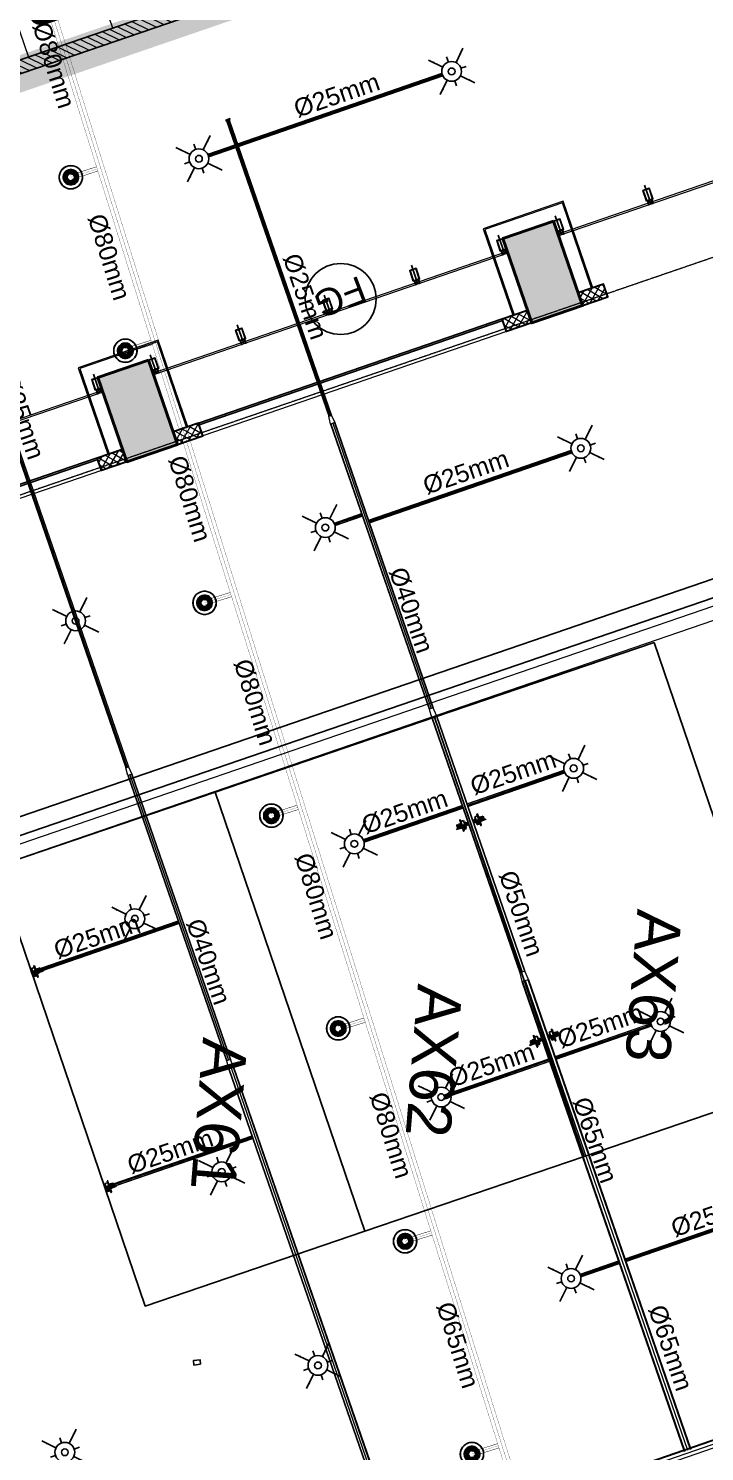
# Model space of a CAD drawing. Header units: inches. Extents: x 257070 to 799932, y -17980 to 269260.
# Drawn here: x 319131 to 326711, y 47336 to 63285 of the extents above; entities that cross this region are included whole.
import ezdxf

# ---------------------------------------------------------------- set-up
doc = ezdxf.new("R2010")
doc.units = ezdxf.units.IN
doc.header["$MEASUREMENT"] = 0
doc.linetypes.add('Basement 1floor plan$0$CENTERX2', pattern=[4, 2.5, -0.5, 0.5, -0.5])
doc.linetypes.add('HIDDEN', pattern=[0.375, 0.25, -0.125])
for name, color, linetype in [('0-AES-F-SPRINKLER', 10, 'Continuous'), ('0-aes-ff Nozzel', 30, 'Continuous'), ('0-aes-water curtan pipe', 200, 'Continuous'), ('basement-1 r.c.c.$0$DSP_R.C.C.', 1, 'Continuous'), ('basement-1 r.c.c.$0$DSP_R.C.C. HATCH', 253, 'Continuous'), ('basement1_AP$0$A-_CLAD----_E-N-', 142, 'Continuous'), ('C 9$0$DSP_GLAZING', 150, 'Continuous'), ('C 9$0$DSP_MISCELANEOUS', 143, 'Continuous'), ('DSP_PARKING', 8, 'Continuous'), ('DSP_WALL', 7, 'Continuous'), ('MA_CASSETTE AC', 5, 'Continuous'), ('RETAIL', 40, 'Continuous')]:
    doc.layers.add(name, color=color, linetype=linetype)
for name, color, linetype, lineweight in [('0-AES-F-SPRINKLER PIPE', 10, 'Continuous', 15), ('0-aes-FF-Sprinkler Header', 5, 'Continuous', 0), ('E--CONCRETE-4', 4, 'Continuous', 40), ('E--CONCRETE-HID', 9, 'HIDDEN', 18), ('E--CONCRETE-SHADE', 253, 'Continuous', 20), ('F--BRICKWALL HATCH', 252, 'Continuous', 20), ('F--BRICKWALL-1', 1, 'Continuous', 20), ('F--BRICKWALL-3', 252, 'Continuous', 30), ('L--CURTAINWALL', 140, 'Continuous', 20), ('M--TILING-2', 252, 'Continuous', 18), ('Q--PARKING', 253, 'Continuous', 13)]:
    doc.layers.add(name, color=color, linetype=linetype, lineweight=lineweight)
doc.layers.add('C', color=7, linetype='Continuous', true_color=0xb5b5b5)
doc.layers.add('CORE -E', color=7, linetype='Continuous', true_color=0x642d8b)
doc.styles.get("Standard").update_dxf_attribs({"font": 'arial.ttf'})
doc.dimstyles.new('ISO-25', dxfattribs={"dimtxt": 2.5, "dimasz": 2.5, "dimexe": 1.25, "dimexo": 0.625, "dimtad": 1, "dimtxsty": 'Standard', "dimcen": 2.5, "dimadec": 0, "dimazin": 0, "dimtfac": 1, "dimtmove": 0, "dimatfit": 3, "dimfxl": 1, "dimarcsym": 0})
pattern_1 = [(60.0006894, (-866498.136, 91969.48), (-54.1269637, 31.2493487), []), (150.0006894, (-866498.136, 91969.48), (-31.2493487, -54.1269637), [])]

# ---------------------------------------------------------------- blocks, each defined once
blk = doc.blocks.new('axa parking')
at = {"layer": 'RETAIL', "color": 8}
blk.add_lwpolyline([(-98837, 1157627), (-96237, 1157627), (-96237, 1162827), (-98837, 1162827)], close=True, dxfattribs=at)
blk = doc.blocks.new('C 9$0$GLMUL')
at = {"layer": 'C 9$0$DSP_GLAZING', "color": 253, "ltscale": 3.5}
for points in [[(65515, 39378), (65503, 39378), (65503, 39428), (65500, 39428), (65500, 39378), (65456, 39378), (65456, 39428), (65453, 39428), (65453, 39378), (65440, 39378), (65440, 39253), (65515, 39253)], [(65443, 39256), (65443, 39375), (65512, 39375), (65512, 39256)]]:
    blk.add_lwpolyline(points, close=True, dxfattribs=at)
blk = doc.blocks.new('C 9$0$GRIDG')
at = {"layer": 'C 9$0$DSP_MISCELANEOUS', "color": 8, "ltscale": 3.5}
blk.add_line((39148, 75466), (38926, 75503), dxfattribs=at)
at = {"color": 8, "rotation": 260.4679748069429}
blk.add_blockref('C 9$0$GLMUL', (11108, 146569), dxfattribs=at)
blk = doc.blocks.new('A$C74B46BF2')
at = {"layer": 'basement-1 r.c.c.$0$DSP_R.C.C. HATCH'}
for points in [[(910, 28437), (910, 27837), (1910, 27837), (1910, 28437)], [(910, 23637), (910, 23037), (1910, 23037), (1910, 23637)]]:
    blk.add_hatch(color=8, dxfattribs=at).paths.add_polyline_path(points)
at = {"layer": 'F--BRICKWALL HATCH'}
h = blk.add_hatch(dxfattribs=at)
h.set_pattern_fill('ANSI31', color=8, scale=500, style=0)
h.set_pattern_definition([(45, (-880495.806, -1082619.096), (-44.1941738, 44.1941738), [])])
h.paths.add_polyline_path([(-2590, 35588), (-9692, 36932), (-9722, 36785), (-2740, 35464), (-2740, 11168), (-9692, 12534), (-9721, 12387), (-2590, 10986)])
at = {"layer": 'basement-1 r.c.c.$0$DSP_R.C.C.', "color": 8, "elevation": 0}
for points in [[(910, 28437), (910, 27837), (1910, 27837), (1910, 28437)], [(910, 23637), (910, 23037), (1910, 23037), (1910, 23637)]]:
    blk.add_lwpolyline(points, close=True, dxfattribs=at)
at = {"layer": 'DSP_WALL', "color": 8}
for p, q in [((-2590, 35588), (-2590, 10986)), ((-2740, 35464), (-2740, 11168))]:
    blk.add_line(p, q, dxfattribs=at)
at = {"layer": 'L--CURTAINWALL', "color": 8}
for p, q in [((1065, 34973), (1065, 28437)), ((1085, 34973), (1085, 28437)), ((1064, 27837), (1065, 23637)), ((1084, 27837), (1085, 23637)), ((1064, 23037), (1065, 18837)), ((1084, 23037), (1085, 18837))]:
    blk.add_line(p, q, dxfattribs=at)
at = {"layer": 'M--TILING-2', "color": 8}
for p, q in [((5574, 34023), (5575, 20023)), ((5724, 34023), (5725, 20023))]:
    blk.add_line(p, q, dxfattribs=at)
at = {"layer": 'C 9$0$DSP_GLAZING', "color": 8, "rotation": 9.50787632044804}
for p in [(-25060, -51363), (-25060, -52421), (-25060, -53096), (-25060, -54127), (-25059, -55159), (-25059, -56190), (-25059, -57221), (-25059, -57896)]:
    blk.add_blockref('C 9$0$GRIDG', p, dxfattribs=at)
blk = doc.blocks.new('A$C3CA070F1')
at = {"layer": '0-AES-F-SPRINKLER'}
h = blk.add_hatch(dxfattribs=at)
h.set_pattern_fill('ANSI31', color=3, scale=0.196883, angle=-34.2335, style=0)
h.set_pattern_definition([(100.766483, (49937.1607, 174049.7081), (1.474466316, 0.280375668), [])])
edge = h.paths.add_edge_path()
edge.add_line((-1, 85), (-1, 84))
edge.add_line((-1, 84), (-6, 84))
edge.add_ellipse((-7, 82), major_axis=(-1.42, -0.27), ratio=1, start_angle=257, end_angle=315)
edge.add_line((-8, 83), (-15, 72))
edge.add_ellipse((-12, 70), major_axis=(-4.25, -0.81), ratio=1, start_angle=-45, end_angle=45)
edge.add_line((-14, 66), (14, 47))
edge.add_line((14, 47), (13, 46))
edge.add_line((13, 46), (-15, 65))
edge.add_ellipse((-12, 70), major_axis=(-5.52, -1.05), ratio=1, start_angle=-45, end_angle=45, ccw=False)
edge.add_line((-16, 73), (-9, 84))
edge.add_ellipse((-7, 82), major_axis=(-2.69, -0.51), ratio=1, start_angle=257, end_angle=315, ccw=False)
edge.add_line((-6, 85), (-1, 85))
h = blk.add_hatch(dxfattribs=at)
h.set_pattern_fill('ANSI31', color=3, scale=0.196883, angle=-124.2335, style=0)
h.set_pattern_definition([(190.766483, (49937.1607, 174049.7081), (-0.280375668, 1.474466316), [])])
edge = h.paths.add_edge_path()
edge.add_line((-1, 54), (7, 48))
edge.add_line((7, 48), (8, 49))
edge.add_line((8, 49), (0, 55))
edge.add_ellipse((-2, 52), major_axis=(-0.69, 3.63), ratio=1, start_angle=315, end_angle=405)
edge.add_line((-6, 54), (-14, 41))
edge.add_ellipse((-11, 39), major_axis=(-0.69, 3.63), ratio=1, start_angle=45, end_angle=135)
edge.add_line((-13, 36), (-9, 33))
edge.add_ellipse((-10, 32), major_axis=(-0.27, 1.42), ratio=1, start_angle=225, end_angle=315, ccw=False)
edge.add_line((-9, 31), (-10, 30))
edge.add_line((-10, 30), (-8, 29))
edge.add_line((-8, 29), (-7, 30))
edge.add_ellipse((-10, 32), major_axis=(-3.3, -0.63), ratio=1, start_angle=135, end_angle=225)
edge.add_line((-8, 35), (-12, 38))
edge.add_ellipse((-11, 39), major_axis=(-1.75, -0.33), ratio=1, start_angle=-45, end_angle=45, ccw=False)
edge.add_line((-13, 40), (-4, 53))
edge.add_ellipse((-2, 52), major_axis=(-1.75, -0.33), ratio=1, start_angle=225, end_angle=315, ccw=False)
at = {"layer": '0-AES-F-SPRINKLER', "color": 3}
for p, q in [((-98, 39), (-97, 43)), ((-98, 38), (-98, 39)), ((-98, 39), (-98, 39)), ((-98, 39), (-98, 39)), ((-98, 37), (-98, 38)), ((-98, 38), (-98, 38)), ((-98, 38), (-98, 38)), ((-98, 38), (-98, 38)), ((-98, 38), (-98, 38)), ((-98, 38), (-98, 38)), ((-98, 38), (-98, 38)), ((-98, 38), (-98, 38)), ((-98, 38), (-98, 38)), ((-98, 38), (-98, 38)), ((-96, 37), (-98, 37)), ((-98, 37), (-98, 37)), ((-98, 37), (-98, 37)), ((-98, 37), (-98, 37)), ((-98, 37), (-98, 37)), ((-98, 37), (-98, 37)), ((-98, 37), (-98, 37)), ((-98, 37), (-98, 37)), ((-98, 37), (-98, 37)), ((-98, 37), (-98, 37)), ((-98, 37), (-98, 37)), ((-98, 37), (-98, 37)), ((-98, 37), (-98, 37)), ((-98, 37), (-98, 37)), ((-98, 37), (-98, 37)), ((-98, 37), (-98, 37)), ((-98, 37), (-98, 37)), ((-97, 37), (-98, 37)), ((-98, 37), (-98, 37)), ((-98, 37), (-98, 37)), ((-98, 37), (-98, 37)), ((-98, 37), (-98, 37)), ((-98, 37), (-98, 37)), ((-98, 37), (-98, 37)), ((-98, 37), (-98, 37)), ((-98, 37), (-98, 37)), ((-98, 37), (-98, 37)), ((-98, 37), (-98, 37)), ((-98, 37), (-98, 37)), ((-98, 37), (-98, 37)), ((-98, 37), (-98, 37)), ((-97, 45), (-79, 71)), ((-96, 40), (-97, 40)), ((-97, 40), (-97, 40)), ((-97, 40), (-97, 40)), ((-97, 40), (-97, 39)), ((-97, 39), (-97, 39)), ((-97, 39), (-97, 39)), ((-97, 39), (-97, 39)), ((-97, 39), (-97, 39)), ((-97, 39), (-97, 39)), ((-97, 39), (-97, 39)), ((-97, 39), (-97, 39)), ((-97, 39), (-97, 38)), ((-97, 38), (-97, 38)), ((-97, 38), (-97, 38)), ((-97, 38), (-97, 38)), ((-97, 38), (-97, 38)), ((-97, 38), (-97, 38)), ((-97, 38), (-97, 38)), ((-97, 38), (-97, 38)), ((-97, 38), (-97, 38)), ((-97, 38), (-97, 38)), ((-97, 38), (-97, 38)), ((-97, 38), (-97, 37)), ((-97, 37), (-97, 37)), ((-97, 37), (-97, 37)), ((-97, 37), (-97, 37)), ((-95, 46), (-96, 42)), ((-96, 42), (-96, 42)), ((-96, 42), (-96, 41)), ((-96, 41), (-96, 41)), ((-96, 41), (-96, 41)), ((-96, 41), (-96, 41)), ((-96, 41), (-96, 41)), ((-96, 41), (-96, 41)), ((-96, 41), (-96, 41)), ((-96, 41), (-96, 41)), ((-96, 41), (-96, 41)), ((-96, 41), (-96, 40)), ((-96, 40), (-96, 40)), ((-96, 40), (-96, 40)), ((-96, 40), (-96, 40)), ((-96, 40), (-96, 40)), ((-95, 37), (-96, 37)), ((-96, 37), (-96, 37)), ((-96, 37), (-96, 37)), ((-96, 37), (-96, 37)), ((-96, 37), (-96, 37)), ((-94, 38), (-95, 38)), ((-95, 38), (-95, 38)), ((-95, 38), (-95, 38)), ((-95, 38), (-95, 38)), ((-95, 38), (-95, 38)), ((-95, 38), (-95, 38)), ((-95, 38), (-95, 38)), ((-95, 38), (-95, 38)), ((-95, 38), (-95, 38)), ((-95, 38), (-95, 37)), ((-95, 37), (-95, 37)), ((-95, 37), (-95, 37)), ((-95, 37), (-95, 37)), ((-95, 37), (-95, 37)), ((-95, 37), (-95, 37)), ((-95, 37), (-95, 37)), ((-95, 37), (-95, 37)), ((-95, 37), (-95, 37)), ((-95, 37), (-95, 37)), ((-95, 37), (-95, 37)), ((-95, 37), (-95, 37)), ((-95, 37), (-95, 37)), ((-95, 37), (-95, 37)), ((-95, 37), (-95, 37)), ((-95, 37), (-95, 37)), ((-95, 37), (-95, 37)), ((-94, 88), (-93, 90)), ((-72, 73), (-94, 88)), ((-94, 43), (-94, 48)), ((-93, 43), (-94, 43)), ((-94, 43), (-94, 43)), ((-94, 43), (-94, 43)), ((-94, 43), (-94, 43)), ((-94, 43), (-94, 43)), ((-94, 43), (-94, 41)), ((-94, 43), (-94, 43)), ((-94, 43), (-94, 43)), ((-94, 43), (-94, 43)), ((-94, 43), (-94, 43)), ((-94, 43), (-94, 43)), ((-94, 43), (-94, 43)), ((-94, 43), (-94, 43)), ((-94, 43), (-94, 43)), ((-94, 43), (-94, 43)), ((-94, 43), (-94, 43)), ((-94, 43), (-94, 43)), ((-94, 41), (-94, 41)), ((-94, 41), (-94, 41)), ((-94, 41), (-94, 41)), ((-94, 41), (-94, 41)), ((-94, 41), (-94, 41)), ((-94, 41), (-94, 41)), ((-94, 41), (-94, 41)), ((-94, 41), (-94, 40)), ((-94, 40), (-94, 40)), ((-94, 40), (-94, 40)), ((-94, 40), (-94, 40)), ((-94, 40), (-94, 40)), ((-94, 40), (-94, 40)), ((-94, 40), (-94, 40)), ((-94, 40), (-94, 40)), ((-94, 40), (-94, 39)), ((-94, 39), (-94, 39)), ((-94, 39), (-94, 39)), ((-94, 39), (-94, 39)), ((-94, 39), (-94, 39)), ((-94, 39), (-94, 39)), ((-94, 39), (-94, 39)), ((-94, 39), (-94, 39)), ((-94, 39), (-94, 38)), ((-93, 90), (-59, 67)), ((-93, 47), (-93, 49)), ((-91, 47), (-93, 43)), ((-93, 46), (-93, 47)), ((-92, 46), (-93, 46)), ((-93, 46), (-93, 46)), ((-93, 46), (-93, 46)), ((-93, 46), (-93, 46)), ((-93, 46), (-93, 46)), ((-93, 46), (-93, 46)), ((-93, 46), (-93, 46)), ((-93, 46), (-93, 46)), ((-93, 46), (-93, 46)), ((-93, 46), (-93, 46)), ((-93, 46), (-93, 46)), ((-93, 46), (-93, 46)), ((-93, 46), (-93, 46)), ((-93, 46), (-93, 46)), ((-93, 46), (-93, 46)), ((-93, 46), (-93, 46)), ((-93, 46), (-93, 46)), ((-93, 46), (-93, 46)), ((-93, 46), (-93, 46)), ((-93, 46), (-93, 46)), ((-91, 42), (-93, 43)), ((-93, 43), (-93, 43)), ((-93, 43), (-93, 43)), ((-93, 43), (-93, 43)), ((-93, 43), (-93, 43)), ((-93, 43), (-93, 43)), ((-93, 43), (-93, 43)), ((-93, 43), (-93, 43)), ((-93, 43), (-93, 43)), ((-93, 43), (-93, 43)), ((-93, 43), (-93, 43)), ((-93, 43), (-93, 43)), ((-93, 43), (-93, 43)), ((-93, 43), (-93, 43)), ((-93, 43), (-93, 43)), ((-93, 43), (-93, 43)), ((-93, 43), (-93, 43)), ((-93, 43), (-93, 43)), ((-93, 43), (-93, 43)), ((-93, 43), (-93, 43)), ((-93, 43), (-93, 43)), ((-93, 43), (-93, 43)), ((-93, 43), (-93, 43)), ((-85, 66), (-92, 55)), ((-90, 50), (-92, 46)), ((-92, 46), (-92, 46)), ((-92, 46), (-92, 46)), ((-92, 46), (-92, 46)), ((-92, 46), (-92, 46)), ((-92, 46), (-92, 46)), ((-90, 47), (-91, 47)), ((-90, 43), (-91, 42)), ((-91, 42), (-91, 42)), ((-91, 42), (-91, 42)), ((-91, 42), (-91, 42)), ((-91, 42), (-91, 42)), ((-91, 42), (-91, 42)), ((-91, 42), (-91, 42)), ((-91, 42), (-91, 42)), ((-91, 42), (-91, 42)), ((-91, 42), (-91, 42)), ((-91, 42), (-91, 42)), ((-91, 42), (-91, 42)), ((-91, 42), (-91, 42)), ((-91, 42), (-91, 42)), ((-91, 42), (-91, 42)), ((-91, 42), (-91, 42)), ((-88, 57), (-90, 49)), ((-89, 54), (-90, 51)), ((-90, 50), (-90, 50)), ((-88, 47), (-90, 43)), ((-90, 47), (-88, 47)), ((-90, 43), (-90, 43)), ((-90, 43), (-90, 43)), ((-90, 43), (-90, 43)), ((-89, 55), (-89, 55)), ((-88, 46), (-88, 47)), ((-87, 59), (-87, 59)), ((-87, 59), (-87, 59)), ((-86, 57), (-87, 49)), ((-87, 49), (-83, 28)), ((-85, 58), (-85, 58)), ((-77, 43), (-85, 49)), ((-83, 28), (-60, 9)), ((-77, 70), (-82, 63)), ((-80, 66), (-82, 67)), ((-45, 31), (-81, -23)), ((-78, 63), (-80, 65)), ((-79, 71), (-77, 70)), ((-71, 26), (-79, 31)), ((-57, 13), (-79, 28)), ((-70, 64), (-78, 63)), ((-78, -29), (-40, 27)), ((-69, 55), (-75, 59)), ((-66, 54), (-74, 42)), ((-74, 42), (-71, 26)), ((-73, 44), (-71, 43)), ((-69, 47), (-72, 43)), ((-71, 43), (-70, 43)), ((-71, 26), (-55, 15)), ((-70, 43), (-66, 49)), ((-66, 50), (-68, 52)), ((-61, 65), (-67, 69)), ((-62, 66), (-67, 65)), ((-50, 57), (-66, 54)), ((-66, 49), (-66, 50)), ((-47, 28), (-63, 40)), ((-59, 67), (-61, 65)), ((-57, 67), (-60, 66)), ((-60, 44), (-42, 32)), ((-50, 57), (-58, 62)), ((-19, 46), (-57, 67)), ((-17, 37), (-55, 63)), ((-29, 42), (-50, 57)), ((-13, 9), (-45, 31)), ((-36, 42), (-44, 30)), ((-43, 33), (-35, 46)), ((-39, -30), (-13, 9)), ((-37, 25), (-28, 38)), ((-35, 41), (-36, 42)), ((-32, 32), (-35, 39)), ((-30, 52), (-16, 73)), ((-29, 20), (-17, 37)), ((-28, 38), (-26, 40)), ((-21, 32), (-28, 37)), ((-23, 16), (-12, 33)), ((-1, 26), (-23, -9)), ((-22, 15), (-12, 31)), ((-9, 32), (-21, 14)), ((2, 24), (-20, -11)), ((-20, -8), (-1, 22)), ((-17, 37), (-19, 46)), ((-19, 13), (-10, 29)), ((-7, 30), (-18, 12)), ((-17, 37), (-17, 37)), ((4, 22), (-17, -13)), ((-17, -10), (1, 20)), ((-16, 73), (-9, 84)), ((-16, 11), (-7, 27)), ((-8, 83), (-15, 72)), ((13, 46), (-15, 65)), ((-4, 28), (-15, 10)), ((-1, 84), (-14, 66)), ((-14, 66), (14, 47)), ((-6, 54), (-14, 41)), ((-12, 33), (-14, 33)), ((-14, -15), (7, 20)), ((-14, -12), (4, 18)), ((-13, 40), (-4, 53)), ((-13, 36), (-9, 33)), ((-13, 9), (-4, 24)), ((-2, 34), (-12, 41)), ((-8, 35), (-12, 38)), ((-12, 31), (-12, 33)), ((-9, 32), (-12, 31)), ((7, 16), (-11, -13)), ((-10, 29), (-9, 32)), ((-9, 31), (-10, 30)), ((-7, 30), (-10, 29)), ((-10, 30), (-8, 29)), ((9, 17), (-10, -14)), ((-9, -13), (9, 13)), ((-8, 29), (-7, 30)), ((8, 49), (-7, 27)), ((-7, 27), (-7, 30)), ((-4, 28), (-7, 27)), ((-6, 85), (-1, 85)), ((-1, 84), (-6, 84)), ((5, 44), (-5, 51)), ((-4, 24), (-4, 28)), ((-1, 26), (-4, 24)), ((-1, 85), (-1, 84)), ((-1, 54), (7, 48)), ((13, 46), (-1, 25)), ((-1, 22), (-1, 26)), ((2, 24), (-1, 22)), ((8, 49), (0, 55)), ((1, 20), (2, 24)), ((4, 22), (1, 20)), ((4, 18), (4, 22)), ((7, 20), (4, 18)), ((7, 48), (8, 49)), ((7, 16), (7, 20)), ((9, 17), (7, 16)), ((9, 15), (9, 17)), ((14, 47), (13, 46)), ((-82, -25), (-80, -30)), ((-80, -30), (-78, -29)), ((-66, -11), (-39, -30)), ((-23, -7), (-23, -9)), ((-23, -9), (-20, -8)), ((-20, -8), (-20, -11)), ((-20, -11), (-17, -10)), ((-17, -10), (-17, -13)), ((-17, -13), (-14, -12)), ((-14, -12), (-14, -15)), ((-14, -15), (-11, -13)), ((-11, -13), (-11, -14)), ((-11, -14), (-11, -14))]:
    blk.add_line(p, q, dxfattribs=at)
for centre, major_axis, start_param, end_param in [((-95, 43), (-0.41, 2.13), 0.784914, 1.034983), ((-95, 43), (-2.74, -0.52), -0.560204, -0.324923), ((-93, 46), (-0.51, 2.68), 0.787914, 1.247507), ((-93, 48), (-1.75, -0.33), -0.775969, -0.160442), ((-91, 54), (-0.29, 1.52), 0.785398, 2.356194), ((-92, 49), (-0.33, 1.74), 0.791774, 1.412986), ((-89, 55), (-0.103, 0.54), 0.916881, 1.969618), ((-93, 51), (-3.09, -0.59), 2.526084, 2.789089), ((-95, 50), (-5.72, -1.09), 2.374727, 2.798549), ((-91, 55), (-0.33, 1.74), 4.197625, 4.773282), ((-84, 57), (-3.79, -0.72), -0.784768, -0.363877), ((-93, 50), (-5.72, -1.09), 2.377207, 2.798549), ((-80, 54), (-1.57, 8.26), 0.010205, 0.785398), ((-84, 56), (-0.35, 1.85), 0.785501, 1.132999), ((-83, 65), (-1.52, -0.29), 3.926991, 5.497787), ((-80, 54), (-5.9, -1.12), 4.155645, 5.497787), ((-80, 54), (-8.26, -1.57), 4.155621, 4.722594), ((-75, 68), (-8.26, -1.57), 1.014052, 3.151797), ((-75, 63), (-2.79, -0.53), -0.113999, 0.093951), ((-75, 68), (-1.12, 5.9), 2.584882, 5.497787), ((-75, 46), (-0.53, 2.79), 2.356194, 3.926991), ((-75, 68), (-1.57, 8.26), 4.722594, 5.497787), ((-70, 53), (-2.79, -0.53), 2.356194, 3.926991), ((-65, 44), (-3.72, -0.71), -0.403281, 1.321745), ((-65, 44), (-0.71, 3.72), 4.96144, 6.686466), ((-65, 37), (-0.56, 2.96), 5.497794, 6.034125), ((-59, 47), (-2.96, -0.56), 0.24906, 0.785391), ((-60, 60), (-2.83, -0.54), 3.926991, 4.712389), ((-33, 40), (-0.45, 2.36), 0.803442, 1.867502), ((-30, 39), (-2.79, -0.53), 2.356194, 3.926991), ((-24, 39), (-0.53, 2.79), 5.497787, 7.068583), ((-12, 70), (-5.52, -1.05), -0.785398, 0.785398), ((-15, 35), (-0.54, 2.83), 0.785398, 3.403392), ((-12, 70), (-4.25, -0.81), -0.785398, 0.785398), ((-11, 39), (-0.69, 3.63), 0.785398, 2.356194), ((-11, 39), (-1.75, -0.33), -0.785398, 0.785398), ((-7, 82), (-2.69, -0.51), 4.485496, 5.497787), ((-10, 32), (-0.27, 1.42), 3.926991, 5.497787), ((-7, 82), (-1.42, -0.27), 4.485496, 5.497787), ((-10, 32), (-3.3, -0.63), 2.356194, 3.926991), ((-2, 52), (-0.69, 3.63), 5.497787, 7.068583), ((-2, 52), (-1.75, -0.33), 3.926991, 5.497787), ((6, 14), (-0.54, 2.83), 3.926991, 4.712389), ((-79, -24), (-0.51, 2.69), 0.785398, 1.797689), ((-11, -11), (-2.83, -0.54), 1.570796, 2.356194)]:
    blk.add_ellipse(centre, major_axis=major_axis, ratio=1, start_param=start_param, end_param=end_param, dxfattribs=at)
at = {"layer": '0-AES-F-SPRINKLER', "color": 3, "extrusion": (0, 0, -1)}
for centre, major_axis, start_param, end_param in [((-86, 47), (-0.53, 2.79), -0.113999, 0.785398), ((-77, 34), (-0.54, 2.83), 3.926991, 4.712389)]:
    blk.add_ellipse(centre, major_axis=major_axis, ratio=1, start_param=start_param, end_param=end_param, dxfattribs=at)
blk = doc.blocks.new('*U737')
at = {"layer": '0-AES-F-SPRINKLER PIPE', "color": 200, "lineweight": 30, "const_width": 2.67}
for points in [[(-1770300, 103199), (-1770300, 47081)], [(-1770220, 103199), (-1770220, 47081)]]:
    blk.add_lwpolyline(points, dxfattribs=at)
at = {"layer": '0-AES-F-SPRINKLER PIPE', "color": 252, "lineweight": 30, "const_width": 2.67}
blk.add_lwpolyline([(-1770260, 103199), (-1770260, 47081)], dxfattribs=at)
blk = doc.blocks.new('*U701')
at = {"layer": '0-aes-FF-Sprinkler Header', "color": 1, "const_width": 5}
for points in [[(12087231, -3664419), (12087541, -3664419)], [(12087231, -3664469), (12087541, -3664469)]]:
    blk.add_lwpolyline(points, dxfattribs=at)
at = {"layer": '0-aes-FF-Sprinkler Header', "color": 8, "const_width": 2}
blk.add_lwpolyline([(12087231, -3664444), (12087541, -3664444)], dxfattribs=at)
blk = doc.blocks.new('Nozzel')
at = {"transparency": 33554585}
h = blk.add_hatch(color=30, dxfattribs=at)
h.dxf.hatch_style = 1
edge = h.paths.add_edge_path()
edge.add_ellipse((-1664094, 224269), major_axis=(0.9, 87), ratio=1, start_angle=0, end_angle=360)
edge = h.paths.add_edge_path(flags=16)
edge.add_arc((-1664094, 224269), 40, 0, 360)
blk.add_circle((-1664094, 224269), 40)
at = {"layer": '0-AES-F-SPRINKLER', "color": 13}
blk.add_circle((-1664094, 224269), 131, dxfattribs=at)
for major_axis, start_param, end_param in [((1, 130), 1.575618, 7.858803), ((0.9, 87), 1.580914353715009, 7.864099660894595)]:
    blk.add_ellipse((-1664094, 224269), major_axis=major_axis, ratio=1, start_param=start_param, end_param=end_param, dxfattribs=at)
at = {"layer": '0-AES-F-SPRINKLER PIPE', "lineweight": 30, "rotation": 180}
blk.add_blockref('*U701', (10423137, -3440175), dxfattribs=at)
blk = doc.blocks.new('*U603')
at = {"layer": '0-AES-F-SPRINKLER'}
for p, q in [((171672, 56809), (171672, 56871)), ((171562, 56699), (171500, 56699)), ((171783, 56699), (171845, 56699)), ((171672, 56588), (171672, 56526))]:
    blk.add_line(p, q, dxfattribs=at)
for radius in [111, 37.8]:
    blk.add_circle((171672, 56699), radius, dxfattribs=at)
at = {"layer": '0-AES-F-SPRINKLER PIPE'}
for points, override in [([(171468, 56903), (171594, 56777)], {"dimasz": 70, "dimtad": 0, "dimfxl": 13, "dimarcsym": 1}), ([(171877, 56903), (171751, 56777)], {"dimasz": 70, "dimtad": 0, "dimfxl": 13, "dimarcsym": 1}), ([(171468, 56494), (171594, 56620)], {"dimasz": 70, "dimtad": 0, "dimfxl": 13, "dimarcsym": 1}), ([(171877, 56494), (171751, 56620)], {"dimasz": 70, "dimgap": 0.625, "dimtad": 0, "dimfxl": 13, "dimarcsym": 1})]:
    blk.add_leader(points, dimstyle='ISO-25', override=override, dxfattribs=at)

msp = doc.modelspace()

# ---------------------------------------------------------------- hatches: boundary and pattern name
at = {"layer": 'E--CONCRETE-SHADE'}
for points in [[(325018.5, 61126.1), (324450.9, 60931.5), (324775.3, 59985.6), (325342.8, 60180.2)], [(320478, 59569.2), (319910.4, 59374.6), (320234.8, 58428.6), (320802.3, 58623.2)]]:
    msp.add_hatch(color=8, dxfattribs=at).paths.add_polyline_path(points)
at = {"layer": 'F--BRICKWALL HATCH', "ltscale": 0.1}
h = msp.add_hatch(dxfattribs=at)
h.set_pattern_fill('NET', color=8, scale=500, angle=60.00069, style=0)
h.set_pattern_definition(pattern_1)
h.paths.add_polyline_path([(324775.3, 59985.6), (324726.6, 60127.4), (324442.8, 60030.1), (324491.5, 59888.3)])
h.paths.add_polyline_path([(325294.2, 60322.1), (325342.8, 60180.2), (325626.6, 60277.5), (325578, 60419.4)])
h = msp.add_hatch(dxfattribs=at)
h.set_pattern_fill('NET', color=8, scale=500, angle=60.00069, style=0)
h.set_pattern_definition(pattern_1)
h.paths.add_polyline_path([(319902.4, 58473.2), (319951, 58331.3), (320234.8, 58428.6), (320186.1, 58570.5)])
h.paths.add_polyline_path([(321086.1, 58720.6), (321037.5, 58862.4), (320753.7, 58765.1), (320802.3, 58623.2)])

# ---------------------------------------------------------------- linework, layer by layer
at = {"color": 8}
msp.add_circle((322631.7, 60253.2, 0), 397.9, dxfattribs=at)
at = {"layer": '0-AES-F-SPRINKLER PIPE', "ltscale": 1000}
for points in [[(321476.2, 61991.3), (323767.2, 62783.2)], [(321477.1, 61988.5), (323767.8, 62780.2)], [(321481.2, 61976.7), (323771.2, 62768.2)], [(321485.3, 61964.9), (323776, 62756.6)], [(321486.3, 61962), (323777.3, 62753.9)], [(321142, 61875.8), (321446.9, 61981.2)], [(321143.3, 61873.1), (321447.8, 61978.4)], [(321148.1, 61861.5), (321451.9, 61966.5)], [(321151.5, 61849.5), (321456, 61954.7)], [(321152.1, 61846.5), (321457, 61951.9)], [(318259.8, 60770.5), (320251.4, 55008.2)], [(318262.5, 60771.8), (320254.2, 55009.2)], [(318233.2, 60761.7), (320224.9, 54999.1)], [(318236.1, 60762.3), (320227.8, 55000.1)], [(318248.2, 60765.7), (320239.6, 55004.2)], [(320245.8, 54912.7), (321351, 51715.1)], [(320249.6, 54914), (321354.8, 51716.4)], [(320268.5, 54920.5), (321373.7, 51722.9)], [(320287.4, 54927), (321392.6, 51729.5)], [(320291.2, 54928.3), (321396.4, 51730.8)], [(321375, 51627.4), (323244.8, 46217.7)], [(321379.7, 51629), (323249.5, 46219.3)], [(321403.4, 51637.1), (323273.2, 46227.5)], [(321427, 51645.2), (323296.8, 46235.6)], [(321431.7, 51646.9), (323301.5, 46237.3)]]:
    msp.add_lwpolyline(points, dxfattribs=at)
for points in [[(321388.7, 62275.5), (321340.2, 62258.8), (321343.8, 62248.3), (321392.3, 62265.1)], [(321387.8, 62273.7), (321342, 62257.9), (321344.6, 62250.1), (321390.5, 62266)], [(320291.2, 54928.3), (320245.8, 54912.7), (320224.9, 54999.1), (320254.2, 55009.2)], [(321396.4, 51730.8), (321351, 51715.1), (321375, 51627.3), (321431.7, 51646.9)]]:
    msp.add_lwpolyline(points, close=True, dxfattribs=at)
at = {"layer": '0-AES-F-SPRINKLER PIPE', "ltscale": 1000, "elevation": 0}
for points in [[(321353.4, 62251.7), (322498.5, 58938.6)], [(321356.2, 62252.6), (322501.3, 58939.6)], [(321368, 62256.7), (322513.1, 58943.7)], [(321379.8, 62260.8), (322525, 58947.7)], [(321382.7, 62261.8), (322527.8, 58948.7)], [(322523.2, 58853.5), (323628.4, 55655.9)], [(322542.1, 58860), (323647.3, 55662.4)], [(322561, 58866.5), (323666.2, 55669)], [(322564.7, 58867.8), (323669.9, 55670.3)], [(322519.4, 58852.2), (323624.6, 55654.6)], [(322942.9, 57773.7), (325215.4, 58559.1)], [(322943.9, 57770.8), (325216, 58556.2)], [(322948, 57759), (325219.4, 58544.1)], [(322952.1, 57747.2), (325224.2, 58532.5)], [(322953.1, 57744.4), (325225.5, 58529.8)], [(322558.8, 57742.4), (322863.7, 57847.8)], [(322560.2, 57739.7), (322864.7, 57845)], [(322564.9, 57728.1), (322868.8, 57833.1)], [(322568.3, 57716.1), (322872.9, 57821.3)], [(322569, 57713.1), (322873.8, 57818.5)], [(323648.5, 55566.9), (324639.2, 52700.7)], [(323653.3, 55568.5), (324643.9, 52702.3)], [(323676.9, 55576.6), (324667.6, 52710.5)], [(323700.6, 55584.7), (324691.2, 52718.6)], [(323705.3, 55586.4), (324695.9, 52720.3)], [(324047.5, 54596.3), (325135, 54972.1)], [(324048.5, 54593.4), (325135.6, 54969.2)], [(324052.6, 54581.6), (325139, 54957.1)], [(324056.7, 54569.8), (325143.7, 54945.5)], [(324057.6, 54567), (325145.1, 54942.8)], [(322885.4, 54194.6), (323990.8, 54576.7)], [(322886.7, 54191.9), (323991.8, 54573.8)], [(322891.1, 54180.2), (323995.9, 54562)], [(322894.2, 54168), (324000, 54550.2)], [(322894.7, 54165), (324000.9, 54547.4)], [(324035, 54383.6), (324055.1, 54390.6)], [(324036, 54380.8), (324056.1, 54387.8)], [(324111.8, 54410.2), (324129.4, 54416.3)], [(324112.8, 54407.4), (324130.4, 54413.5)], [(324116.9, 54395.6), (324134.5, 54401.6)], [(324121, 54383.7), (324138.6, 54389.8)], [(324122, 54380.9), (324139.6, 54387)], [(324040, 54369), (324060.2, 54376)], [(324044, 54357.1), (324064.3, 54364.1)], [(324045, 54354.3), (324065.2, 54361.3)], [(319162.6, 52715.1), (320808.7, 53284.1)], [(319163.6, 52712.3), (320809.7, 53281.2)], [(319167.7, 52700.5), (320813.8, 53269.4)], [(319171.8, 52688.7), (320817.9, 53257.6)], [(319172.8, 52685.8), (320818.9, 53254.8)], [(324664.1, 52602.6), (326484, 47337.3)], [(324669.8, 52604.6), (326489.7, 47339.2)], [(324700.5, 52615.2), (326520.4, 47349.8)], [(324731.2, 52625.8), (326551.1, 47360.4)], [(324736.9, 52627.8), (326556.8, 47362.4)], [(324954.5, 51998.1), (324966.1, 52002.1)], [(324955.5, 51995.3), (324967.1, 51999.3)], [(325035.6, 51763.6), (326108.8, 52134.6)], [(325036.6, 51760.8), (326109.4, 52131.6)], [(325040.6, 51749), (326112.8, 52119.6)], [(325044.7, 51737.2), (326117.6, 52108)], [(325045.7, 51734.3), (326118.9, 52105.3)], [(324859.1, 51965.1), (324881.7, 51973)], [(324860, 51962.3), (324882.7, 51970.1)], [(324864.1, 51950.5), (324886.8, 51958.3)], [(324868.1, 51938.6), (324890.9, 51946.5)], [(324869.1, 51935.8), (324891.9, 51943.7)], [(324959.6, 51983.5), (324971.1, 51987.5)], [(324963.7, 51971.7), (324975.1, 51975.6)], [(324964.6, 51968.8), (324976.1, 51972.8)], [(323859.3, 51357.1), (324964.7, 51739.1)], [(323860.5, 51354.3), (324965.6, 51736.3)], [(323865, 51342.6), (324969.7, 51724.5)], [(323868.1, 51330.5), (324973.8, 51712.7)], [(323868.6, 51327.5), (324974.8, 51709.8)], [(319984.1, 50304.5), (321635, 50875.1)], [(319985, 50301.6), (321636, 50872.2)], [(319989.1, 50289.8), (321640.1, 50860.4)], [(319993.2, 50278), (321644.2, 50848.6)], [(319994.2, 50275.2), (321645.1, 50845.8)], [(325819.9, 49494.4), (327943.7, 50228.5)], [(325820.9, 49491.6), (327944.3, 50225.5)], [(325825, 49479.8), (327947.8, 50213.5)], [(325829.1, 49467.9), (327952.5, 50201.9)], [(325830, 49465.1), (327953.9, 50199.2)], [(325315, 49323.6), (325746, 49472.5)], [(325316.3, 49320.9), (325747, 49469.7)], [(325320.7, 49309.2), (325751.1, 49457.9)], [(325323.8, 49297), (325755.1, 49446.1)], [(325324.3, 49294), (325756.1, 49443.3)], [(325171.9, 46902.8), (329916.4, 48542.7)], [(325174.5, 46895.2), (329919.1, 48535.1)], [(325187.6, 46857.4), (329932.1, 48497.3)], [(325200.7, 46819.6), (329945.2, 48459.5)]]:
    msp.add_lwpolyline(points, dxfattribs=at)
for points in [[(322564.7, 58867.8), (322519.4, 58852.2), (322498.5, 58938.6), (322527.8, 58948.7)], [(323669.9, 55670.3), (323624.6, 55654.6), (323648.6, 55566.8), (323705.3, 55586.4)], [(324695.9, 52720.3), (324639.2, 52700.7), (324664.1, 52602.6), (324736.9, 52627.8)]]:
    msp.add_lwpolyline(points, close=True, dxfattribs=at)
at = {"layer": 'basement1_AP$0$A-_CLAD----_E-N-', "color": 8}
for p, q in [((324442.8, 60030.1, 0), (321037.5, 58862.4, 0)), ((324449.3, 60011.2, 0), (321044, 58843.5, 0)), ((319902.4, 58473.2, 0), (316497, 57305.5, 0)), ((319908.8, 58454.3, 0), (316503.5, 57286.6, 0))]:
    msp.add_line(p, q, dxfattribs=at)
at = {"layer": 'DSP_PARKING', "color": 8}
for p, q in [((332970.9, 59228.2, 0), (310521.3, 51534.7, 0)), ((333031.7, 59037.6, 0), (310610.6, 51353.9, 0))]:
    msp.add_line(p, q, dxfattribs=at)
at = {"layer": 'E--CONCRETE-4', "color": 8, "elevation": 0}
for points in [[(325018.5, 61126.1), (324450.9, 60931.5), (324775.3, 59985.6), (325342.8, 60180.2)], [(320478, 59569.2), (319910.4, 59374.6), (320234.8, 58428.6), (320802.3, 58623.2)]]:
    msp.add_lwpolyline(points, close=True, dxfattribs=at)
at = {"layer": 'E--CONCRETE-HID', "color": 8, "elevation": 0}
msp.add_lwpolyline([(331528.4, 62337.4), (309391, 54747.7)], dxfattribs=at)
at = {"layer": 'F--BRICKWALL-1', "color": 8}
for p, q in [((324491.5, 59888.3, 0), (321086.1, 58720.6, 0)), ((319951, 58331.3, 0), (316545.7, 57163.6, 0))]:
    msp.add_line(p, q, dxfattribs=at)
at = {"layer": 'F--BRICKWALL-3', "color": 8, "elevation": 0}
for points in [[(325342.8, 60180.2), (325626.6, 60277.5), (325578, 60419.4), (325294.2, 60322.1)], [(324775.3, 59985.6), (324491.5, 59888.3), (324442.8, 60030.1), (324726.6, 60127.4)], [(320802.3, 58623.2), (321086.1, 58720.6), (321037.5, 58862.4), (320753.7, 58765.1)], [(320234.8, 58428.6), (319951, 58331.3), (319902.4, 58473.2), (320186.1, 58570.5)]]:
    msp.add_lwpolyline(points, dxfattribs=at)
at = {"layer": 'M--TILING-2', "color": 8, "linetype": 'Basement 1floor plan$0$CENTERX2', "ltscale": 1000, "const_width": 400, "elevation": 0}
msp.add_lwpolyline([(362913.5, 78945.2), (356607.5, 78193.9), (356438.2, 72048.3), (343669.7, 67336.7), (342600.9, 73096.2), (342087.7, 75861.7), (341941.8, 76287.4), (341917.2, 76359.2), (332268.4, 73048.3), (329845.4, 72318.4), (330647.8, 66756.1), (307375.3, 58777.1), (306624.2, 64255), (304158.1, 63408.2), (297379.9, 61087.4), (297421.1, 71567), (313496.8, 77026.1), (313768.1, 82434.7), (332643.3, 86444.5), (338945.2, 87865.2), (350086.4, 91684.8, -0.0291146), (350643, 101934, -0.0244026)], format="xyb", dxfattribs=at)
at = {"layer": 'M--TILING-2', "color": 8, "elevation": 0}
for points in [[(325459.7, 60378.8), (325127.2, 61348.4), (324228.6, 61040.3), (324561.1, 60070.7)], [(325445.5, 60374), (325117.9, 61329.4), (324247.7, 61030.9), (324575.3, 60075.6)], [(325508.5, 60236.5), (325508.4, 60236.9)], [(320919.2, 58821.9), (320586.8, 59791.5), (319688.1, 59483.3), (320020.6, 58513.8)], [(320905, 58817), (320577.4, 59772.4), (319707.2, 59474), (320034.8, 58518.6)], [(320968, 58679.6), (320967.9, 58680)], [(320069.3, 58371.9), (320069.4, 58371.5)]]:
    msp.add_lwpolyline(points, dxfattribs=at)
at = {"layer": 'MA_CASSETTE AC', "color": 8, "elevation": 0}
msp.add_lwpolyline([(321061.7, 48315), (320987.3, 48305.3), (320980.9, 48354.8), (321055.2, 48364.5)], close=True, dxfattribs=at)
at = {"layer": 'Q--PARKING', "color": 8, "elevation": 0}
msp.add_lwpolyline([(319427.7, 65180.9), (318481.8, 64856.5), (319130.6, 62964.7), (320076.5, 63289.1), (319427.7, 65180.9)], close=True, dxfattribs=at)

# ---------------------------------------------------------------- block references
at = {"color": 8, "rotation": 288.9241474647687}
msp.add_blockref('A$C74B46BF2', (297823.3, 52764.2, 0), dxfattribs=at)
at = {"layer": '0-AES-F-SPRINKLER', "color": 7, "rotation": 108.9424593604549}
for p in [(433232, -81165.7), (430399.3, -82144.8), (434680.2, -85389.8, 0), (431816.2, -86278.2, 0), (429016.2, -87323.7, 0), (434599.8, -88976.8, 0), (432141.4, -89823.3, 0), (429680.4, -90661.9, 0), (435573.7, -91814.3, 0), (433115.3, -92660.8, 0), (430654.3, -93499.4, 0), (434571, -94694.3, 0), (431733.5, -95668.1, 0), (428896, -96642, 0)]:
    msp.add_blockref('*U603', p, dxfattribs=at)
at = {"layer": '0-AES-F-SPRINKLER', "ltscale": 1000, "xscale": -1, "rotation": 164.5822192305417}
for p in [(324040, 54369, 0), (324864.1, 51950.5, 0)]:
    msp.add_blockref('A$C3CA070F1', p, dxfattribs=at)
at = {"layer": '0-AES-F-SPRINKLER', "ltscale": 1000, "rotation": 233.0492597880843}
for p in [(324134.5, 54401.6, 0), (319167.7, 52700.5, 0), (324971.1, 51987.5, 0), (319989.1, 50289.8, 0)]:
    msp.add_blockref('A$C3CA070F1', p, dxfattribs=at)
at = {"layer": '0-aes-ff Nozzel', "extrusion": (-1.25737e-09, -3.95099e-10, 1), "rotation": 197.4441325231346}
for p in [(-1335185.3, -223282.2, 0), (-1334574.3, -225226.8, 0), (-1333686.5, -228052.2, 0), (-1332937, -230437.2, 0), (-1332187.6, -232822.3, 0), (-1331438.1, -235207.3, 0), (-1330688.7, -237592.3, 0)]:
    msp.add_blockref('Nozzel', p, dxfattribs=at)
at = {"layer": '0-aes-water curtan pipe', "color": 51, "xscale": -1, "rotation": 17.44413252219998}
msp.add_blockref('*U737', (-1342772.6, -552120.8, 0), dxfattribs=at)
at = {"layer": 'M--TILING-2', "color": 8, "rotation": 198.8165471139522}
for p in [(-140788.4, 1120283.7, 0), (-143249.5, 1119445.1, 0), (-145710.5, 1118606.5, 0)]:
    msp.add_blockref('axa parking', p, dxfattribs=at)

# ---------------------------------------------------------------- texts
at = {"layer": '0-AES-F-SPRINKLER PIPE', "color": 7, "linetype": 'Continuous', "lineweight": -3, "ltscale": 0.9, "char_height": 200, "width": 685.774, "attachment_point": 2}
for s, insert, rotation in [('%%C25mm', (322554.5, 62634, 0), 18.82422), ('%%C25mm', (322331.4, 60314.3, 0), 288.82422), ('%%C25mm', (319160.7, 58970.3, 0), 288.82422), ('%%C25mm', (324002.7, 58409.9, 0), 18.82422), ('%%C40mm', (323520.9, 56798.4, 0), 288.82422), ('%%C25mm', (324533.3, 55039.9, 0), 18.82422), ('%%C25mm', (323316.4, 54602.9, 0), 18.82422), ('%%C50mm', (324752.5, 53398.8, 0), 288.82422), ('%%C25mm', (319863.8, 53204.4, 0), 18.82422), ('%%C40mm', (321247.4, 52858.9, 0), 288.82422), ('%%C25mm', (325507.1, 52202.4, 0), 18.82422), ('%%C25mm', (324290.3, 51765.4, 0), 18.82422), ('%%C65mm', (325581.6, 50860.2, 0), 288.82422), ('%%C25mm', (320687.7, 50794.6, 0), 18.82422), ('%%C25mm', (326783.6, 50086.8, 0), 18.82422), ('%%C65mm', (326427.3, 48531.3, 0), 288.82422), ('%%C80mm', (327052.8, 47082.9), 198.82422)]:
    msp.add_mtext(s, dxfattribs=dict(at, insert=insert, rotation=rotation))
at = {"layer": '0-aes-water curtan pipe', "char_height": 200, "width": 685.774, "attachment_point": 2, "rotation": 287.44413}
for s, insert in [('%%C80mm', (319514.2, 62904.6, 0)), ('%%C80mm', (320133.9, 60754, 0)), ('%%C80mm', (321038.2, 58044.6, 0)), ('%%C80mm', (321770.8, 55765.2, 0)), ('%%C80mm', (322454.1, 53590.8, 0)), ('%%C80mm', (323294, 50911.8, 0)), ('%%C65mm', (324042.5, 48559.6, 0))]:
    msp.add_mtext(s, dxfattribs=dict(at, insert=insert))
at = {"layer": 'C', "color": 8}
for s, height, rotation, p in [('FG', 300, 200.90747, (322843.2, 60517.7, 0)), ('AX63', 500, 265.35069, (325959.4, 53423.2, 0)), ('AX62', 500, 265.35069, (323498.3, 52584.6, 0)), ('AX61', 500, 265.35069, (321089.4, 51984.1, 0))]:
    msp.add_text(s, height=height, rotation=rotation, dxfattribs=at).set_placement(p)
at = {"layer": 'CORE -E', "color": 8}
msp.add_text('2WHEELER PARKING (24+6)', height=500, rotation=198.93, dxfattribs=at).set_placement((322611.8, 64986.5, 0))

doc.saveas('drawing.dxf')
